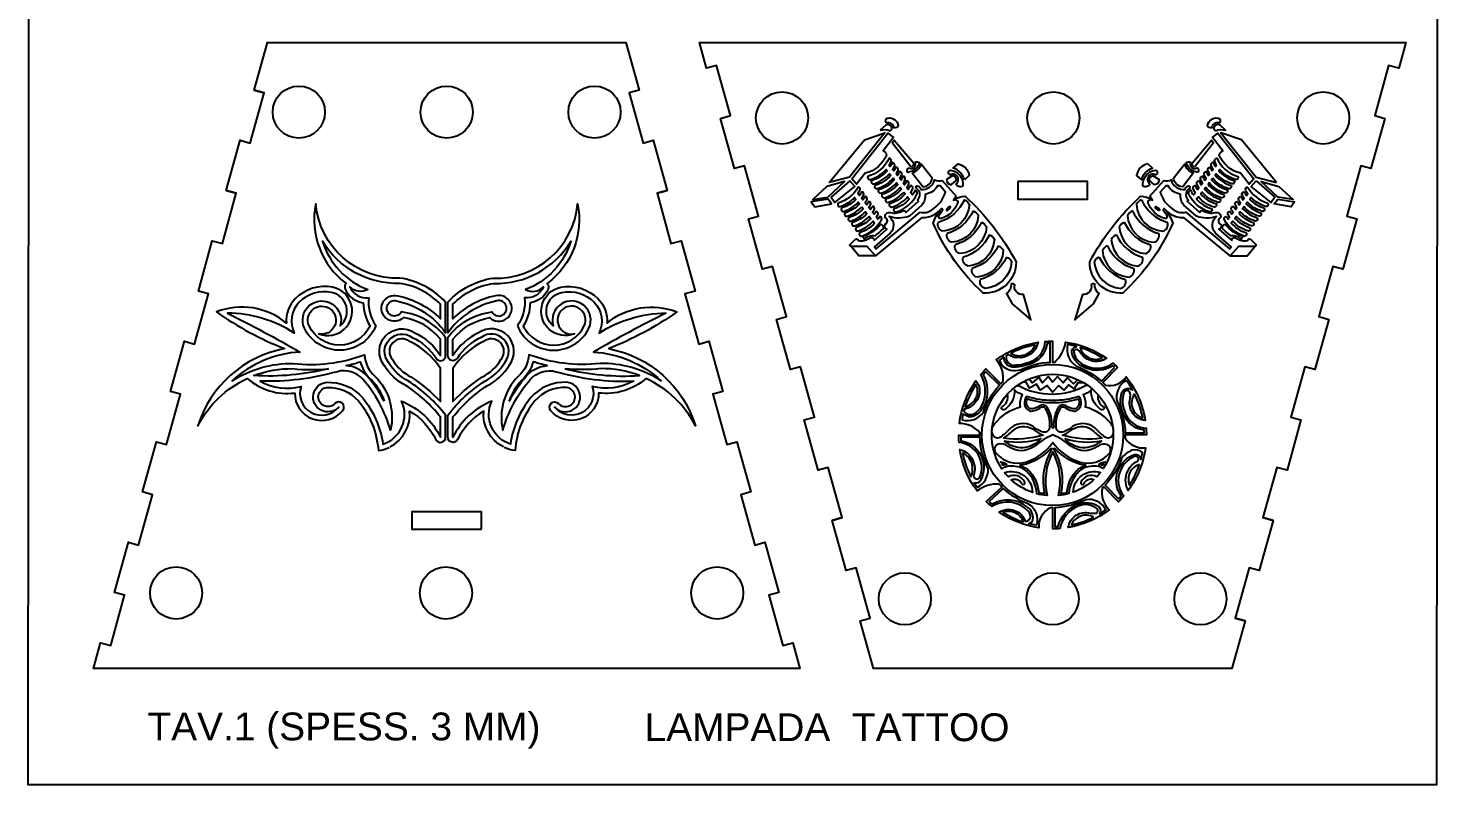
# Model space of a CAD drawing. Header units: millimetres. Extents: x 1113 to 2519, y 1111 to 1611.
# Drawn here: x 1113.2 to 1518.5, y 1111.5 to 1329.1 of the extents above; entities that cross this region are included whole.
import ezdxf

# ---------------------------------------------------------------- set-up
doc = ezdxf.new("R2010")
doc.units = ezdxf.units.MM
doc.styles.get("Standard").update_dxf_attribs({"font": 'arial.ttf'})

# ---------------------------------------------------------------- blocks, each defined once
blk = doc.blocks.new('1')
for centre, radius, start, end in [((2865.6, 1594.3), 36.3, 111.0058, 153.7646), ((2996.5, 1693.9), 158.2, 204.567, 254.0719), ((2943, 1617.8), 110.1, 183.9097, 265.5614), ((2927.6, 1533.8), 26.7, 284.8656, 17.2835)]:
    blk.add_arc(centre, radius, start, end)

msp = doc.modelspace()

# ---------------------------------------------------------------- linework, layer by layer
for points in [[(1113.51, 1524.95), (1518.51, 1524.95), (1518.17, 1111.45), (1113.17, 1111.45)], [(1343.52, 1284.67), (1353.62, 1297.01), (1359.54, 1298.97), (1349.37, 1286.21)], [(1472.13, 1284.67), (1462.03, 1297.01), (1456.12, 1298.97), (1466.28, 1286.21)], [(1342.83, 1283.53), (1338.75, 1279.85), (1343.1, 1280.45), (1347.92, 1284.94)], [(1349.4, 1285.2), (1344.05, 1280.46), (1345.08, 1278.98), (1350.85, 1283.56)], [(1397.75, 1284.95), (1397.75, 1279.95), (1417.75, 1279.95), (1417.75, 1284.95)], [(1466.25, 1285.2), (1471.61, 1280.46), (1470.57, 1278.98), (1464.8, 1283.56)], [(1472.83, 1283.53), (1476.9, 1279.85), (1472.55, 1280.45), (1467.73, 1284.94)], [(1343.19, 1279.91), (1338.36, 1279.18), (1339.36, 1277.68), (1344.21, 1278.58)], [(1472.47, 1279.91), (1477.29, 1279.18), (1476.3, 1277.68), (1471.44, 1278.58)], [(1243.51, 1184.95), (1243.51, 1189.95), (1223.51, 1189.95), (1223.51, 1184.95)]]:
    msp.add_lwpolyline(points, close=True)
for points in [[(1178.16, 1311.3), (1181.05, 1310.5), (1178.16, 1311.3), (1181.95, 1324.95), (1285.07, 1324.95), (1288.86, 1311.3), (1285.97, 1310.5), (1289.98, 1296.05), (1292.87, 1296.85), (1296.89, 1282.4), (1294, 1281.59), (1296.89, 1282.4), (1294, 1281.59), (1298.01, 1267.14), (1300.9, 1267.94), (1304.92, 1253.49), (1302.02, 1252.69), (1306.04, 1238.24), (1308.93, 1239.04), (1312.94, 1224.59), (1310.05, 1223.78), (1314.07, 1209.33), (1316.96, 1210.13), (1320.97, 1195.68), (1318.08, 1194.88), (1322.1, 1180.42), (1324.99, 1181.23), (1329, 1166.77), (1326.11, 1165.97), (1330.13, 1151.52), (1333.02, 1152.32), (1335.07, 1144.95), (1131.95, 1144.95), (1134, 1152.32), (1136.89, 1151.52), (1140.9, 1165.97), (1138.01, 1166.77), (1142.03, 1181.23), (1144.92, 1180.42), (1148.93, 1194.88), (1146.04, 1195.68), (1150.06, 1210.13), (1152.95, 1209.33), (1156.96, 1223.78), (1154.07, 1224.59), (1158.09, 1239.04), (1160.98, 1238.24), (1164.99, 1252.69), (1162.1, 1253.49), (1166.12, 1267.94), (1169.01, 1267.14), (1173.02, 1281.59), (1170.13, 1282.4), (1173.02, 1281.59), (1170.13, 1282.4), (1174.15, 1296.85), (1177.04, 1296.05), (1181.05, 1310.5)], [(1463.1, 1158.6), (1460.21, 1159.4), (1463.1, 1158.6), (1459.31, 1144.95), (1356.2, 1144.95), (1352.41, 1158.6), (1355.3, 1159.4), (1351.28, 1173.86), (1348.39, 1173.05), (1344.38, 1187.51), (1347.27, 1188.31), (1344.38, 1187.51), (1347.27, 1188.31), (1343.25, 1202.76), (1340.36, 1201.96), (1336.35, 1216.41), (1339.24, 1217.22), (1335.22, 1231.67), (1332.33, 1230.87), (1328.32, 1245.32), (1331.21, 1246.12), (1327.19, 1260.57), (1324.3, 1259.77), (1320.29, 1274.22), (1323.18, 1275.03), (1319.16, 1289.48), (1316.27, 1288.68), (1312.26, 1303.13), (1315.15, 1303.93), (1311.13, 1318.39), (1308.24, 1317.58), (1306.2, 1324.95), (1509.31, 1324.95), (1507.26, 1317.58), (1504.37, 1318.39), (1500.36, 1303.93), (1503.25, 1303.13), (1499.23, 1288.68), (1496.34, 1289.48), (1492.33, 1275.03), (1495.22, 1274.22), (1491.21, 1259.77), (1488.31, 1260.57), (1484.3, 1246.12), (1487.19, 1245.32), (1483.18, 1230.87), (1480.29, 1231.67), (1476.27, 1217.22), (1479.16, 1216.41), (1475.15, 1201.96), (1472.26, 1202.76), (1468.24, 1188.31), (1471.13, 1187.51), (1468.24, 1188.31), (1471.13, 1187.51), (1467.12, 1173.05), (1464.23, 1173.86), (1460.21, 1159.4)], [(1356.84, 1263.57), (1351.99, 1263.57), (1349.78, 1266.28)], [(1414.95, 1228), (1413.71, 1226.78), (1412.01, 1228.51), (1410.77, 1227.05), (1409.18, 1228.93), (1407.75, 1227.3), (1406.43, 1228.9), (1404.86, 1227.05), (1403.83, 1228.67), (1401.87, 1227.06), (1400.94, 1228.19)], [(1416.81, 1227.02), (1414.98, 1227.08), (1413.96, 1225.39), (1412.45, 1226.49), (1411.08, 1224.95), (1409.56, 1226.3), (1407.67, 1224.41), (1406.11, 1226.34), (1404.12, 1224.92), (1403.07, 1226.68), (1401.12, 1225.52), (1400.1, 1227.24), (1399.02, 1227.24)]]:
    msp.add_lwpolyline(points)
for points in [[(1358.19, 1299.71, -0.198402), (1361.04, 1299.56), (1361.56, 1300.1, 0.549926), (1359.74, 1301.21)], [(1363.38, 1301.11, -0.384862), (1362.11, 1300.39, 0.488663), (1360.03, 1301.82, -0.671611), (1360.45, 1303.25, -0.388016)], [(1455.2, 1303.25, -0.671611), (1455.62, 1301.82, 0.488663), (1453.54, 1300.39, -0.384862), (1452.27, 1301.11, -0.388016)], [(1454.61, 1299.56, -0.198402), (1457.46, 1299.71), (1455.92, 1301.21, 0.549926), (1454.09, 1300.1)], [(1353.85, 1287.34), (1351.36, 1284.2), (1350.04, 1285.79), (1360.38, 1298.88), (1361.97, 1297.63), (1358.98, 1293.84, -0.252443), (1360.01, 1292.57, -0.235637)], [(1461.81, 1287.34, -0.235637), (1455.64, 1292.57, -0.252443), (1456.67, 1293.84), (1453.68, 1297.63), (1455.27, 1298.88), (1465.62, 1285.79), (1464.29, 1284.2)], [(1367, 1289.2), (1361.63, 1296.08), (1362.21, 1296.88), (1367.81, 1290.26, -0.459275)], [(1448.65, 1289.2, -0.459275), (1447.84, 1290.26), (1453.44, 1296.88), (1454.03, 1296.08)], [(1364.93, 1281.91), (1365.32, 1281.41, -0.143529), (1360.81, 1278.56, 0.593482), (1361.43, 1277.63, 0.145502), (1366, 1280.54), (1366.5, 1279.89, -0.139072), (1362.09, 1277.16, 0.593482), (1362.72, 1276.23, 0.223009), (1368.8, 1281.54, 0.413596), (1368.18, 1282.46, -0.040402), (1367.45, 1281.11), (1366.92, 1281.8, 0.033801), (1367.51, 1282.93, 0.413596), (1366.89, 1283.86, -0.035828), (1366.25, 1282.66), (1365.85, 1283.17, 0.032996), (1366.43, 1284.28, 0.413596), (1365.81, 1285.21, -0.035025), (1365.19, 1284.03), (1364.81, 1284.52, 0.032653), (1365.39, 1285.62, 0.413596), (1364.76, 1286.54, -0.034683), (1364.15, 1285.38), (1363.79, 1285.84, 0.033106), (1364.37, 1286.95, 0.413596), (1363.75, 1287.88, -0.035135), (1363.12, 1286.7), (1362.76, 1287.17, 0.030546), (1363.29, 1288.2, 0.413596), (1362.66, 1289.13, -0.032583), (1362.09, 1288.03), (1361.75, 1288.48, 0.032968), (1362.33, 1289.59, 0.413596), (1361.7, 1290.51, -0.034997), (1361.08, 1289.34), (1360.77, 1289.74, 0.031952), (1361.33, 1290.82, 0.413596), (1360.7, 1291.74, -0.223009), (1354.62, 1286.44, 0.593482), (1355.25, 1285.52, 0.1473), (1359.86, 1288.47), (1360.16, 1288.09, -0.144338), (1355.62, 1285.21, 0.593482), (1356.24, 1284.29, 0.146313), (1360.83, 1287.22), (1361.18, 1286.77, -0.146687), (1356.58, 1283.83, 0.593482), (1357.21, 1282.9, 0.148666), (1361.85, 1285.9), (1362.2, 1285.45, -0.144204), (1357.66, 1282.58, 0.593482), (1358.29, 1281.65, 0.146178), (1362.87, 1284.58), (1363.22, 1284.12, -0.144644), (1358.68, 1281.24, 0.593482), (1359.3, 1280.31, 0.146619), (1363.9, 1283.25), (1364.26, 1282.78, -0.144311), (1359.73, 1279.91, 0.593482), (1360.35, 1278.98, 0.146285)], [(1366.45, 1288.9, 0.725442), (1368.24, 1290.43, -0.413946), (1369.46, 1290.35, -0.300094), (1366.1, 1287.62, -0.501426)], [(1367.38, 1287.45), (1370.48, 1283.48, 0.393936), (1373.11, 1285.96), (1369.95, 1289.96, -0.244119)], [(1382.38, 1285.5, 0.263337), (1379.15, 1288.83), (1380.57, 1290.05, -0.320057), (1383.76, 1286.7)], [(1435.09, 1290.05, 0.320057), (1431.89, 1286.7), (1433.28, 1285.5, -0.263337), (1436.51, 1288.83)], [(1448.28, 1287.45), (1445.17, 1283.48, -0.393936), (1442.54, 1285.96), (1445.7, 1289.96, 0.244119)], [(1449.55, 1287.62, -0.300094), (1446.19, 1290.35, -0.413946), (1447.41, 1290.43, 0.725442), (1449.2, 1288.9, -0.501426)], [(1453.8, 1285.9), (1453.46, 1285.45, 0.144204), (1457.99, 1282.58, -0.593482), (1457.36, 1281.65, -0.146178), (1452.78, 1284.58), (1452.43, 1284.12, 0.144644), (1456.97, 1281.24, -0.593482), (1456.35, 1280.31, -0.146619), (1451.76, 1283.25), (1451.39, 1282.78, 0.144311), (1455.93, 1279.91, -0.593482), (1455.3, 1278.98, -0.146285), (1450.72, 1281.91), (1450.33, 1281.41, 0.143529), (1454.84, 1278.56, -0.593482), (1454.22, 1277.63, -0.145502), (1449.66, 1280.54), (1449.15, 1279.89, 0.139072), (1453.56, 1277.16, -0.593482), (1452.93, 1276.23, -0.223009), (1446.85, 1281.54, -0.413596), (1447.48, 1282.46, 0.040402), (1448.21, 1281.11), (1448.73, 1281.8, -0.033801), (1448.14, 1282.93, -0.413596), (1448.76, 1283.86, 0.035828), (1449.4, 1282.66), (1449.8, 1283.17, -0.032996), (1449.22, 1284.28, -0.413596), (1449.84, 1285.21, 0.035025), (1450.46, 1284.03), (1450.84, 1284.52, -0.032653), (1450.27, 1285.62, -0.413596), (1450.89, 1286.54, 0.034683), (1451.5, 1285.38), (1451.86, 1285.84, -0.033106), (1451.28, 1286.95, -0.413596), (1451.91, 1287.88, 0.035135), (1452.53, 1286.7), (1452.89, 1287.17, -0.030546), (1452.36, 1288.2, -0.413596), (1452.99, 1289.13, 0.032583), (1453.56, 1288.03), (1453.9, 1288.48, -0.032968), (1453.33, 1289.59, -0.413596), (1453.95, 1290.51, 0.034997), (1454.57, 1289.34), (1454.88, 1289.74, -0.031952), (1454.32, 1290.82, -0.413596), (1454.95, 1291.74, 0.223009), (1461.03, 1286.44, -0.593482), (1460.4, 1285.52, -0.1473), (1455.8, 1288.47), (1455.5, 1288.09, 0.144338), (1460.03, 1285.21, -0.593482), (1459.41, 1284.29, -0.146313), (1454.82, 1287.22), (1454.48, 1286.77, 0.146687), (1459.07, 1283.83, -0.593482), (1458.44, 1282.9, -0.148666)], [(1356.41, 1268.01), (1360.08, 1271.25, -0.553018), (1359.7, 1272.79, 0.655491), (1359.62, 1274.56, -0.607017), (1361.16, 1276.04, 0.204857), (1364.65, 1276.57, -0.472399), (1365.57, 1276.11), (1369.18, 1279.3, -0.417366), (1368.99, 1279.84, 0.487118), (1368.56, 1283.01, -0.80143), (1369.08, 1283.69, -0.257168), (1369.83, 1282.73, 0.372002), (1373.82, 1285.47, 0.165872), (1375.96, 1285.3), (1379.97, 1280.76), (1379.2, 1279.63, -0.646039), (1380.48, 1278.95, -0.24563), (1375.67, 1274.38, -0.650611), (1374.98, 1275.01, -0.077538), (1376.12, 1276.74, 0.827607), (1375.72, 1277.08, -0.058856), (1373.73, 1275.51, -0.180361), (1370.06, 1274.57), (1356.84, 1263.57), (1354.45, 1266.28), (1349.78, 1266.28, -0.624999), (1349.58, 1266.94), (1350.85, 1268.18, -0.780763), (1351.84, 1268.04, 0.239401), (1355.1, 1268.71, -0.661021)], [(1377.22, 1285.53, 0.352782), (1378.59, 1284.04), (1380.03, 1285.27, 0.487407), (1378.98, 1286.61)], [(1437.06, 1284.04), (1435.63, 1285.27, -0.487407), (1436.68, 1286.61), (1438.43, 1285.53, -0.352782)], [(1352.87, 1277.69), (1353.3, 1277.14, -0.12222), (1349.17, 1274.58, 0.835418), (1349.69, 1273.61, 0.126978), (1353.95, 1276.31), (1354.37, 1275.77, -0.122261), (1350.24, 1273.21, 0.835418), (1350.75, 1272.24, 0.127018), (1355.01, 1274.94), (1355.46, 1274.37, -0.124439), (1351.27, 1271.74, 0.835418), (1351.79, 1270.77, 0.129205), (1356.1, 1273.54), (1356.56, 1272.96, -0.126256), (1352.32, 1270.28, 0.835418), (1352.84, 1269.31, 0.188093), (1358.51, 1273.94, 0.596353), (1358, 1274.91, -0.022108), (1357.53, 1274.15), (1357.06, 1274.75, 0.019097), (1357.47, 1275.41, 0.596353), (1356.95, 1276.37, -0.023963), (1356.43, 1275.56), (1355.98, 1276.14, 0.02133), (1356.43, 1276.87, 0.596353), (1355.92, 1277.84, -0.026183), (1355.35, 1276.95), (1354.91, 1277.51, 0.021371), (1355.37, 1278.24, 0.596353), (1354.85, 1279.21, -0.026224), (1354.28, 1278.32), (1353.84, 1278.88, 0.022782), (1354.33, 1279.66, 0.596353), (1353.81, 1280.63, -0.027627), (1353.21, 1279.69), (1352.83, 1280.19, 0.02467), (1353.36, 1281.03, 0.596353), (1352.84, 1282, -0.029505), (1352.2, 1281), (1351.77, 1281.54, 0.026222), (1352.34, 1282.43, 0.596353), (1351.83, 1283.4, -0.188093), (1346.15, 1278.77, 0.835418), (1346.66, 1277.8, 0.122223), (1350.79, 1280.37), (1351.2, 1279.84, -0.118999), (1347.16, 1277.37, 0.835418), (1347.68, 1276.4, 0.123745), (1351.85, 1279.01), (1352.22, 1278.52, -0.120843), (1348.14, 1276, 0.835418), (1348.65, 1275.03, 0.125596)], [(1369.64, 1276.17, 0.222531), (1372.91, 1276.76, 0.181214), (1376.96, 1281.9), (1375.37, 1283.7, -0.035197), (1374.69, 1283.72, -0.218281), (1371.1, 1281.28, -0.200418), (1370.17, 1278.18), (1366.56, 1274.98, -0.167648), (1360.77, 1274.9, -0.438187), (1361.07, 1270.13), (1356.56, 1266.15), (1357, 1265.65)], [(1449.09, 1274.98), (1445.48, 1278.18, -0.200418), (1444.55, 1281.28, -0.218281), (1440.96, 1283.72, -0.035197), (1440.28, 1283.7), (1438.69, 1281.9, 0.181214), (1442.74, 1276.76, 0.222531), (1446.02, 1276.17), (1458.65, 1265.65), (1459.09, 1266.15), (1454.58, 1270.13, -0.438187), (1454.88, 1274.9, -0.167648)], [(1461.29, 1275.77, 0.122261), (1465.41, 1273.21, -0.835418), (1464.9, 1272.24, -0.127018), (1460.64, 1274.94), (1460.19, 1274.37, 0.124439), (1464.38, 1271.74, -0.835418), (1463.87, 1270.77, -0.129205), (1459.55, 1273.54), (1459.1, 1272.96, 0.126256), (1463.33, 1270.28, -0.835418), (1462.82, 1269.31, -0.188093), (1457.14, 1273.94, -0.596353), (1457.65, 1274.91, 0.022108), (1458.13, 1274.15), (1458.59, 1274.75, -0.019097), (1458.19, 1275.41, -0.596353), (1458.7, 1276.37, 0.023963), (1459.22, 1275.56), (1459.67, 1276.14, -0.02133), (1459.22, 1276.87, -0.596353), (1459.73, 1277.84, 0.026183), (1460.3, 1276.95), (1460.74, 1277.51, -0.021371), (1460.29, 1278.24, -0.596353), (1460.8, 1279.21, 0.026224), (1461.37, 1278.32), (1461.81, 1278.88, -0.022782), (1461.32, 1279.66, -0.596353), (1461.84, 1280.63, 0.027627), (1462.44, 1279.69), (1462.83, 1280.19, -0.02467), (1462.29, 1281.03, -0.596353), (1462.81, 1282, 0.029505), (1463.46, 1281), (1463.88, 1281.54, -0.026222), (1463.31, 1282.43, -0.596353), (1463.83, 1283.4, 0.188093), (1469.51, 1278.77, -0.835418), (1468.99, 1277.8, -0.122223), (1464.86, 1280.37), (1464.45, 1279.84, 0.118999), (1468.49, 1277.37, -0.835418), (1467.97, 1276.4, -0.123745), (1463.8, 1279.01), (1463.43, 1278.52, 0.120843), (1467.52, 1276, -0.835418), (1467, 1275.03, -0.125596), (1462.78, 1277.69), (1462.35, 1277.14, 0.12222), (1466.48, 1274.58, -0.835418), (1465.97, 1273.61, -0.126978), (1461.71, 1276.31)], [(1353.63, 1268.39, -0.282939), (1356.68, 1269.33, 0.028994), (1359.18, 1271.62, 0.401452), (1358.26, 1272.61, -0.132638), (1353.16, 1269.12)], [(1456.47, 1271.62, 0.028994), (1458.97, 1269.33, -0.282939), (1462.02, 1268.39), (1462.49, 1269.12, -0.132638), (1457.39, 1272.61, 0.401452)], [(1399.33, 1252.5, -0.546896), (1396.85, 1255.3, 0.336643), (1395.78, 1255.43, -0.275595), (1394.51, 1252.77), (1396.13, 1249.79), (1401.51, 1245.18)], [(1416.33, 1252.5), (1414.14, 1245.18), (1419.52, 1249.79), (1421.14, 1252.77, -0.275595), (1419.87, 1255.43, 0.336643), (1418.8, 1255.3, -0.546896)], [(1231.71, 1231.17, 0.138164), (1222.9, 1238.97, 0.905202), (1217.91, 1233.74, 0.143549), (1223.24, 1228.77, -0.061899), (1231.71, 1221.66)], [(1235.31, 1231.17), (1235.31, 1221.66, -0.061899), (1243.78, 1228.77, 0.143549), (1249.1, 1233.74, 0.905202), (1244.12, 1238.97, 0.138164)], [(1393.77, 1234.46, 0.014234), (1392.52, 1233.63, 0.311486), (1395.62, 1230.75, 0.094342), (1398.54, 1230.85, -0.106455), (1407.09, 1232.97), (1407.07, 1238.44, 0.00837), (1406.19, 1238.41, -0.255465), (1402.16, 1232.83, -0.094343), (1396.69, 1231.58, -0.443077)], [(1402.71, 1237.97, 0.07057), (1395.71, 1235.56, 0.463466)], [(1425.56, 1231.51, 0.006463), (1425.05, 1231.97, -0.241746), (1417.33, 1231.29, -0.253626), (1413.23, 1235.71, -0.360227), (1414.61, 1237.54, 0.025149), (1412.02, 1238.1, 0.301199), (1414.55, 1231.83, -0.101463), (1421.78, 1227.56)], [(1422.1, 1234.2, 0.067898), (1415.64, 1237.24, 0.444216)], [(1215.54, 1221.85, 0.054026), (1210.57, 1229.07, 0.196379), (1204.6, 1232.02, 0.023233), (1208.66, 1233.15, 0.153898), (1211.94, 1227.82, -0.115455)], [(1251.48, 1221.85, -0.054026), (1256.45, 1229.07, -0.196379), (1262.41, 1232.02, -0.023233), (1258.36, 1233.15, -0.153898), (1255.08, 1227.82, 0.115455)], [(1199.48, 1231.15, -0.075744), (1178.09, 1229.15, -0.094471), (1189.29, 1231.17, 0.05635)], [(1267.53, 1231.15, 0.075744), (1288.93, 1229.15, 0.094471), (1277.72, 1231.17, -0.05635)], [(1385.29, 1217.54, -0.333277), (1382.06, 1218.2, 0.017029), (1381.7, 1216.43, 0.318187), (1387.88, 1218.65, -0.108702), (1392.47, 1226.37), (1388.59, 1230.23, 0.010859), (1387.82, 1229.38, -0.165658), (1388.81, 1222.92, -0.23272)], [(1395.93, 1203.1, 0.177909), (1393.19, 1202.33, -1.867339), (1422.31, 1202.41, 0.169386), (1419.69, 1203.1, 0.186769), (1415.41, 1201.68, 0.198091), (1412.45, 1195.22, -0.044406), (1409.4, 1194.65, 0.184408), (1407.81, 1207.25, 0.184637), (1406.22, 1194.64, -0.044358), (1403.17, 1195.18, 0.199362), (1400.21, 1201.68, 0.186769)], [(1385.69, 1226.58, 0.067947), (1382.61, 1220.14, 0.205753), (1385.82, 1222.93, 0.227946)], [(1428.92, 1227.79, 0.334152), (1426.3, 1221.68, -0.112364), (1428.63, 1212.69), (1434.11, 1212.7, 0.007261), (1434.08, 1213.46, -0.233673), (1428.68, 1216.97, -0.226039), (1427.68, 1224.42, -0.441812), (1430.68, 1225.09, 0.030608)], [(1431.32, 1223.88, 0.520043), (1433.65, 1216.98, 0.069378)], [(1402.64, 1213.4, 0.117148), (1405.02, 1212.04, -0.104985), (1393.69, 1211.14, 0.051404), (1396.73, 1213.77, -0.071402), (1396.75, 1213.79, -0.307359), (1402.63, 1213.41, -0.023409)], [(1418.89, 1213.77, 0.051404), (1421.93, 1211.14, -0.104985), (1410.6, 1212.04, 0.117148), (1412.98, 1213.4, -0.023409), (1412.98, 1213.41, -0.307359), (1418.87, 1213.79, -0.071402)], [(1386.07, 1196.99, 0.28617), (1389.23, 1202.32, -0.114506), (1386.82, 1211.46), (1381.35, 1211.46, 0.0097), (1381.39, 1210.44, -0.514281), (1387.04, 1198.95, -0.348205), (1385.21, 1198.3, 0.014848)], [(1393.86, 1210.44, 0.127788), (1404.33, 1211.06, -0.444761)], [(1415.43, 1203.72, -0.140272), (1408.41, 1208.21, -0.104371), (1408.03, 1208.08, -0.182694), (1410.15, 1195.25, 0.039725), (1411.87, 1195.58, -0.189863), (1415.01, 1202.13, -0.0963), (1417.31, 1203.38, -0.054676)], [(1381.84, 1206.98, 0.069692), (1384.23, 1200.06, 0.416562)], [(1426.7, 1193.72, 0.010722), (1427.47, 1194.56, -0.264918), (1426.69, 1202.11, -0.19853), (1431.04, 1206.4, -0.508769), (1433.16, 1205.02, 0.019984), (1433.64, 1207.07, 0.242851), (1430.61, 1207.67, 0.139855), (1427.53, 1205.34, -0.109256), (1422.85, 1197.62)], [(1398.82, 1198.14, 1.081369), (1399.68, 1198.65, 0.423447), (1395.05, 1200.01, -0.023329), (1393.99, 1201.24, -0.516852), (1401.92, 1195.57, -0.102032), (1395.87, 1199.21, -0.409382)], [(1415.94, 1198.65, 1.081369), (1416.8, 1198.14, -0.393554), (1419.64, 1199.26, -0.100533), (1413.7, 1195.62, -0.506543), (1421.5, 1201.28, -0.02296), (1420.46, 1200.07, 0.412671)], [(1432.7, 1203.55, 0.446698), (1429.85, 1197.68, 0.062025)], [(1389.52, 1192.97), (1393.55, 1196.69, 0.097313), (1400.42, 1192.47, -0.367851), (1403.11, 1186.09, -0.021653), (1400.88, 1186.58, 0.31865), (1402.1, 1187.78, 0.28282), (1400.49, 1191.32, 0.308662), (1390.34, 1192.21, -0.010607)], [(1408.42, 1185.69, 0.008915), (1409.36, 1185.73, -0.257557), (1414.93, 1192.06, -0.266739), (1421.05, 1191.47, -0.318096), (1421.26, 1189.42, 0.02003), (1423.03, 1190.57, 0.328999), (1417.26, 1193.45, -0.110688), (1408.4, 1191.16)], [(1399.33, 1187.05, 0.422283), (1393.57, 1189.8, 0.060734)], [(1419.51, 1188.45, 0.444069), (1413.14, 1186.24, 0.064141)]]:
    msp.add_lwpolyline(points, format="xyb", close=True)
for points in [[(1378.25, 1286.87, -0.687102), (1378.27, 1288.25, -0.417519), (1381.92, 1283.7, -0.455933), (1379.92, 1284.24, 1.019813), (1378.18, 1286.83)], [(1437.48, 1286.83, 1.019813), (1435.73, 1284.24, -0.455933), (1433.73, 1283.7, -0.417519), (1437.38, 1288.25, -0.687102), (1437.41, 1286.87)], [(1458.81, 1263.57), (1445.59, 1274.57, -0.180361), (1441.92, 1275.51, -0.058856), (1439.93, 1277.08, 0.827607), (1439.53, 1276.74, -0.077538), (1440.67, 1275.01, -0.650611), (1439.98, 1274.38, -0.24563), (1435.17, 1278.95, -0.646039), (1436.45, 1279.63), (1435.68, 1280.76), (1439.69, 1285.3, 0.165872), (1441.83, 1285.47, 0.372002), (1445.82, 1282.73, -0.257168), (1446.57, 1283.69, -0.80143), (1447.09, 1283.01, 0.487118), (1446.66, 1279.84, -0.417366), (1446.48, 1279.3), (1450.09, 1276.11, -0.472399), (1451, 1276.57, 0.204857), (1454.49, 1276.04, -0.607017), (1456.04, 1274.56, 0.655491), (1455.95, 1272.79, -0.553018), (1455.58, 1271.25), (1459.25, 1268.01, -0.661021), (1460.55, 1268.71, 0.239401), (1463.81, 1268.04, -0.780763), (1464.8, 1268.18), (1466.08, 1266.94, -0.624999), (1465.87, 1266.28), (1461.2, 1266.28), (1458.81, 1263.57), (1463.66, 1263.57), (1465.87, 1266.28)], [(1217.19, 1208.65, 0.308771), (1222.86, 1218.97, -0.145339), (1230.36, 1210.78, 0.795577), (1233.21, 1211.44), (1233.21, 1217.77, 0.083914), (1222.55, 1227.57, -0.140136), (1216.78, 1232.94, -0.878395), (1223.61, 1240.16, -0.143097), (1230.44, 1234.15, 0.751149), (1233.21, 1234.95), (1233.21, 1240.1, 0.208595), (1220.47, 1247.46, -2.079787), (1219.1, 1250.66, -0.186911), (1233.21, 1241.46), (1233.21, 1250.25, 0.17727), (1220.04, 1257.19, -0.398025), (1195.86, 1278.6, 0.289311), (1204.57, 1255.66, 0.295647), (1204.3, 1254.05, 0.258796), (1209.53, 1250.06, 0.136284), (1211.48, 1243.41, -0.625296), (1193.95, 1243.45, -4.181265), (1196.79, 1241.17, 1.0931), (1200.69, 1254.57, 0.251449), (1190.02, 1251.29, 0.211608), (1187.41, 1244.23, 0.275236), (1167.34, 1247.48, 0.062073), (1186.92, 1236.91, 0.277008), (1161.95, 1214.69, -0.166579), (1176.17, 1228.34, 0.214382), (1189.82, 1224.15, 0.711295), (1203.62, 1219.13, 0.964687), (1201.36, 1221.1, -1.439176), (1199.07, 1225.73, -0.227473), (1208.13, 1221.89, -0.154385), (1213.86, 1207.61, 0.077405), (1216.94, 1208.52, 0.077405)], [(1249.83, 1208.65, -0.308771), (1244.16, 1218.97, 0.145339), (1236.66, 1210.78, -0.795577), (1233.81, 1211.44), (1233.81, 1217.77, -0.083914), (1244.47, 1227.57, 0.140136), (1250.23, 1232.94, 0.878395), (1243.41, 1240.16, 0.143097), (1236.58, 1234.15, -0.751149), (1233.81, 1234.95), (1233.81, 1240.1, -0.208595), (1246.54, 1247.46, 2.079787), (1247.91, 1250.66, 0.186911), (1233.81, 1241.46), (1233.81, 1250.25, -0.17727), (1246.98, 1257.19, 0.398025), (1271.16, 1278.6, -0.289311), (1262.45, 1255.66, -0.295647), (1262.72, 1254.05, -0.258796), (1257.49, 1250.06, -0.136284), (1255.54, 1243.41, 0.625296), (1273.07, 1243.45, 4.181265), (1270.23, 1241.17, -1.0931), (1266.33, 1254.57, -0.251449), (1277, 1251.29, -0.211608), (1279.61, 1244.23, -0.275236), (1299.68, 1247.48, -0.062073), (1280.1, 1236.91, -0.277008), (1305.06, 1214.69, 0.166579), (1290.85, 1228.34, -0.214382), (1277.2, 1224.15, -0.711295), (1263.4, 1219.13, -0.964687), (1265.65, 1221.1, 1.439176), (1267.94, 1225.73, 0.227473), (1258.89, 1221.89, 0.154385), (1253.16, 1207.61, -0.077405), (1250.08, 1208.52, -0.077405)], [(1379.36, 1279.86, -0.076893), (1382.6, 1280.77, -0.084885), (1397.23, 1261.86, -0.441595), (1387.73, 1252.9, -0.102295), (1373.39, 1272.99, -0.095518), (1375.31, 1276.68)], [(1440.34, 1276.68, -0.095518), (1442.27, 1272.99, -0.102295), (1427.92, 1252.9, -0.441595), (1418.42, 1261.86, -0.084885), (1433.06, 1280.77, -0.076893), (1436.29, 1279.86)], [(1213.18, 1243.56, -0.653558), (1192.59, 1242.81, -1.449709), (1202.89, 1243.49, 0.628968), (1200.4, 1253.1, 0.251286), (1191.09, 1250.24, 0.317555), (1189.7, 1241.35, 0.144432), (1170.47, 1247.12, -0.014739), (1191.31, 1235.93, 0.175709), (1171.87, 1227.69, -0.145786), (1189.39, 1232.66, 0.119268), (1209.86, 1235.16, 0.20402), (1212.97, 1228.92, -0.254919), (1217.37, 1213.44, 0.107434), (1209.44, 1228.09, 0.285021), (1202.07, 1230.28, -0.077376), (1179.83, 1227.57, 0.194189), (1191.64, 1226.02, 0.833957), (1202.46, 1220.08, -1.447508), (1198.96, 1227.23, -0.228819), (1209.27, 1222.86, -0.138336), (1215.17, 1209.44, 0.453806), (1220.55, 1221.77, -0.187353), (1231.71, 1211.44), (1231.71, 1217.25, 0.080399), (1221.8, 1226.27, -0.137186), (1215.55, 1232.08, -0.860855), (1224.37, 1241.46, -0.141129), (1231.71, 1234.95), (1231.71, 1239.59, 0.188411), (1221.13, 1245.85, -1.71923), (1219.46, 1252.12, -0.143145), (1231.71, 1245.52), (1231.71, 1249.66, 0.168455), (1219.96, 1255.68, -0.271377), (1197.8, 1267.85, 0.234723), (1210.87, 1253.9, -0.334589), (1205.68, 1254.65, 0.328518), (1211.1, 1251.52, 0.18594), (1213.18, 1243.56)], [(1253.83, 1243.56, 0.653558), (1274.43, 1242.81, 1.449709), (1264.13, 1243.49, -0.628968), (1266.62, 1253.1, -0.251286), (1275.93, 1250.24, -0.317555), (1277.32, 1241.35, -0.144432), (1296.54, 1247.12, 0.014739), (1275.7, 1235.93, -0.175709), (1295.15, 1227.69, 0.145786), (1277.63, 1232.66, -0.119268), (1257.15, 1235.16, -0.20402), (1254.05, 1228.92, 0.254919), (1249.65, 1213.44, -0.107434), (1257.58, 1228.09, -0.285021), (1264.95, 1230.28, 0.077376), (1287.19, 1227.57, -0.194189), (1275.38, 1226.02, -0.833957), (1264.56, 1220.08, 1.447508), (1268.05, 1227.23, 0.228819), (1257.74, 1222.86, 0.138336), (1251.85, 1209.44, -0.453806), (1246.47, 1221.77, 0.187353), (1235.31, 1211.44), (1235.31, 1217.25, -0.080399), (1245.22, 1226.27, 0.137186), (1251.46, 1232.08, 0.860855), (1242.65, 1241.46, 0.141129), (1235.31, 1234.95), (1235.31, 1239.59, -0.188411), (1245.89, 1245.85, 1.71923), (1247.56, 1252.12, 0.143145), (1235.31, 1245.52), (1235.31, 1249.66, -0.168455), (1247.06, 1255.68, 0.271377), (1269.21, 1267.85, -0.234723), (1256.15, 1253.9, 0.334589), (1261.34, 1254.65, -0.328518), (1255.92, 1251.52, -0.18594), (1253.83, 1243.56)], [(1431.28, 1205.85, 0.202619), (1427.26, 1201.87, 0.288928), (1428.25, 1194.54, -0.021123), (1426.7, 1192.87), (1422.43, 1197.19, -0.006157), (1422.06, 1196.83, 0.259978), (1424.02, 1190.55, -0.120459), (1412.26, 1185.46, -0.454624), (1418.59, 1189.6, 0.04099), (1419.99, 1189.58, 0.708799), (1420.47, 1190.94, 0.27041), (1415.09, 1191.6, 0.256622), (1409.86, 1185.16, -0.018822), (1407.83, 1185.08), (1407.8, 1191.15, -0.007448), (1407.18, 1191.16, 0.303375), (1403.74, 1185.38, -0.114718), (1392.37, 1189.87, -0.488109), (1399.9, 1187.24, 0.301298), (1401.31, 1188.11, 0.239658), (1400.79, 1190.07, 0.367107), (1390.28, 1191.48, -0.020606), (1388.65, 1192.98), (1393.11, 1197.11, -0.013324), (1392.34, 1197.91, 0.189695), (1386.04, 1196, -0.121231), (1381.06, 1207.9, -0.439387), (1385.02, 1200.4, 0.805863), (1386.83, 1199.91, 0.502223), (1380.83, 1209.91, -0.019968), (1380.74, 1212.06), (1386.81, 1212.06, -0.008115), (1386.83, 1212.74, 0.22523), (1380.94, 1215.38, -0.123754), (1385.7, 1227.65, -0.292426), (1386.32, 1222.7, -0.232698), (1382.4, 1219.46, 0.004836), (1382.26, 1218.97, 0.379316), (1385.1, 1218.13, 0.228076), (1388.22, 1223.01, 0.176957), (1387.09, 1229.46, -0.020435), (1388.58, 1231.08), (1392.89, 1226.8, -0.0085), (1393.4, 1227.3, 0.255076), (1391.55, 1233.67, -0.122423), (1403.55, 1238.73, -0.396541), (1397.51, 1234.32, -0.145729), (1395.02, 1235.19, 0.006394), (1394.43, 1234.86, 0.504416), (1396.66, 1232.17, 0.094266), (1401.91, 1233.37, 0.275047), (1405.64, 1238.97, -0.018862), (1407.67, 1239.05), (1407.69, 1232.98, -0.006709), (1408.25, 1232.97, 0.181704), (1411.49, 1238.79, -0.118766), (1423.25, 1234.14, -0.426725), (1415.8, 1235.69, 0.151811), (1414.75, 1236.67, 0.568568), (1413.83, 1235.8, 0.251364), (1417.54, 1231.86, 0.257109), (1425.1, 1232.72, -0.016399), (1426.42, 1231.53), (1422.21, 1227.15, -0.011867), (1422.91, 1226.44, 0.30194), (1428.93, 1228.77, -0.128834), (1434.39, 1216.23, -0.429875), (1429.92, 1222.04, 0.08264), (1430.08, 1224, 0.830377), (1428.24, 1224.2, 0.22531), (1429.19, 1217.29, 0.253957), (1434.64, 1214.02, -0.017816), (1434.71, 1212.1), (1428.64, 1212.09, -0.011655), (1428.62, 1211.12, 0.276501), (1434.46, 1208.36, -0.124037), (1429.51, 1196.14, -0.428094), (1432.16, 1204.57)], [(1420.83, 1223.66, 0.309202), (1422.23, 1220.3, -0.87673), (1422.23, 1220.3, -0.573131), (1422.41, 1219.46, -0.349393), (1421.29, 1219.63, -0.241249), (1418.85, 1225.04, 0.674548), (1418.85, 1225.04, -0.103469), (1416.52, 1223.62, -0.173138), (1417.14, 1220.17, 0.386014), (1417.14, 1220.17, -0.162722), (1424.47, 1215.34, -0.272657), (1424.87, 1211.83, -0.320773), (1423.23, 1211.25, -0.068628), (1423.23, 1211.25, -0.071646), (1420.59, 1213.45, 0.372197), (1413.49, 1214.49, -0.093633), (1410.57, 1212.88, -0.505512), (1408.75, 1214.49, -0.151308), (1410.01, 1219.75, -0.483757), (1411.19, 1220.03, 0.156802), (1414.44, 1218.95, 0.504539), (1415.29, 1223.13, -0.081309), (1407.81, 1222, -0.081309), (1400.33, 1223.13, 0.504539), (1401.18, 1218.95, 0.156802), (1404.42, 1220.03, -0.483757), (1405.6, 1219.75, -0.151308), (1406.86, 1214.49, -0.505512), (1405.05, 1212.88, -0.093633), (1402.13, 1214.49, 0.372197), (1395.02, 1213.45, -0.071646), (1392.38, 1211.25, -0.068628), (1392.38, 1211.25, -0.320773), (1390.74, 1211.83, -0.364944), (1391.15, 1215.34, -26.685182), (1391.15, 1215.34, -0.162722), (1398.47, 1220.17, 0.386014), (1398.47, 1220.17, -0.173138), (1399.1, 1223.62, -0.103469), (1396.77, 1225.04, 0.674548), (1396.77, 1225.04, -0.241249), (1394.33, 1219.63, -0.349393), (1393.21, 1219.46, -0.430965), (1393.2, 1220.18, -0.065355), (1393.2, 1220.18, 0.34116), (1394.75, 1223.8, -0.34116)], [(1397.69, 1226.39, 0.26351), (1417.56, 1226.53)], [(1404.07, 1220.51, -0.14951), (1401.31, 1219.55, -0.429952), (1400.56, 1222.44, 0.076765), (1407.81, 1221.4, 0.076765), (1415.06, 1222.44, -0.429952), (1414.3, 1219.55, -0.14951), (1411.55, 1220.51)], [(1404.05, 1220.5, -0.476606), (1406.13, 1220.04, -0.15066), (1407.46, 1214.45, 0.83451), (1408.16, 1214.45, -0.15066), (1409.48, 1220.04, -0.476606), (1411.57, 1220.5)], [(1424.08, 1206.81, 0.442796), (1423.6, 1209.28, 0.27085), (1420.65, 1208.81, -0.328735), (1413.15, 1208.78, 0.076079), (1407.81, 1212.1, 0.07388), (1402.46, 1208.79, -0.330569), (1394.97, 1208.81, 0.210504), (1392.09, 1209.46, 0.573408), (1391.54, 1206.81, -0.031334), (1391.54, 1206.8, 0.294407), (1400.02, 1204.29, 0.170418), (1407.81, 1209.95, 0.170418), (1415.6, 1204.29, 0.294565), (1424.08, 1206.81)], [(1400.19, 1203.72, -0.054676), (1398.31, 1203.38, -0.0963), (1400.6, 1202.13, -0.189863), (1403.75, 1195.58, 0.039722), (1405.47, 1195.25, 0.507864), (1405.47, 1195.25, -0.182692), (1407.59, 1208.08, -0.104371), (1407.21, 1208.21, -0.140272), (1400.19, 1203.72, 0.140272)], [(1411.29, 1211.06, 0.127788), (1421.76, 1210.44, -0.444761), (1411.29, 1211.06)], [(1394.72, 1203.54, 0.042038), (1393.4, 1203.37, 0.184561), (1392.76, 1204.37, -0.065201), (1394.72, 1203.54)], [(1420.9, 1203.54, -0.065201), (1422.85, 1204.37, 0.184561), (1422.21, 1203.37, 0.042038), (1420.9, 1203.54)], [(1432.16, 1204.57, 0.900572), (1431.28, 1205.85)]]:
    msp.add_lwpolyline(points, format="xyb")
for centre, radius in [((1191.01, 1304.95), 7.5), ((1233.51, 1304.95), 7.5), ((1276.01, 1304.95), 7.5), ((1329.95, 1303.26), 7.5), ((1407.97, 1303.26), 7.5), ((1485.56, 1303.26), 7.5), ((1407.73, 1212.07), 20.31), ((1155.7, 1166.64), 7.5), ((1233.29, 1166.64), 7.5), ((1311.31, 1166.64), 7.5), ((1365.25, 1164.95), 7.5), ((1407.75, 1164.95), 7.5), ((1450.25, 1164.95), 7.5)]:
    msp.add_circle(centre, radius)
at = {"extrusion": (0, 0, -1)}
msp.add_ellipse((1377.79, 1277.21), major_axis=(-0.576, -0.52), ratio=0.352236, dxfattribs=at)
msp.add_ellipse((1437.86, 1277.21), major_axis=(0.576, -0.52), ratio=0.352236)

# ---------------------------------------------------------------- block references
at = {"yscale": 0.075, "zscale": 0.075}
for p, xscale in [((1596.32, 1157.59), -0.075), ((1219.34, 1157.59), 0.075), ((1598.86, 1154.4), -0.075), ((1601.23, 1151.16), -0.075), ((1214.42, 1151.16), 0.075), ((1216.79, 1154.4), 0.075), ((1603.51, 1147.55), -0.075), ((1212.14, 1147.55), 0.075), ((1606.05, 1144.36), -0.075), ((1209.6, 1144.36), 0.075), ((1608.43, 1141.12), -0.075), ((1207.23, 1141.12), 0.075)]:
    msp.add_blockref('1', p, dxfattribs=dict(at, xscale=xscale))

# ---------------------------------------------------------------- texts
at = {"char_height": 8, "attachment_point": 1}
for s, width, insert in [('TAV.1 (SPESS. 3 MM)', 116.0374, (1147.47, 1132.24)), ('LAMPADA  TATTOO', 113.2943, (1290.42, 1132.01))]:
    msp.add_mtext_dynamic_manual_height_columns(s, width=width, gutter_width=12.5, heights=[0], dxfattribs=dict(at, insert=insert))

doc.saveas('drawing.dxf')
